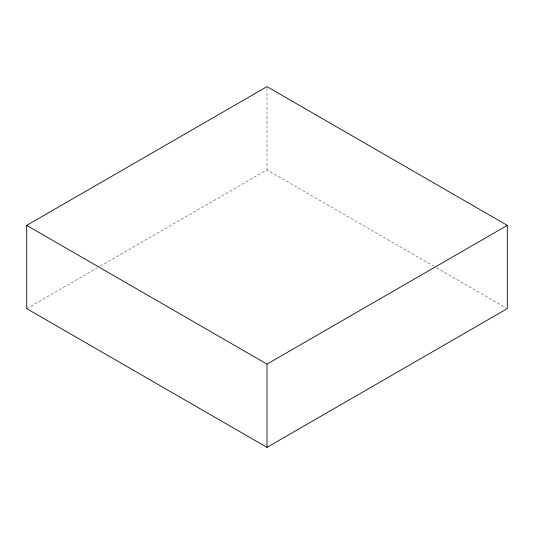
<?xml version="1.0" encoding="UTF-8"?>
<svg xmlns="http://www.w3.org/2000/svg" width="534" height="534" viewBox="0 0 534 534"><rect width="100%" height="100%" fill="white"/><g stroke="black" fill="none" stroke-linecap="round" stroke-linejoin="round"><path stroke-width="0.4" stroke-dasharray="2.67 2" d="M26.7 308.619L97.422 267.794M100.305 266.126L267 169.885L433.695 266.126M436.578 267.794L505.858 307.791M267 88.31L267 169.885"/><path stroke-width="0.8" d="M26.7 225.381L267 86.642L507.3 225.381L507.3 308.619L267 447.358L26.7 308.619L26.7 225.381L267 364.115L507.3 225.381M267 364.115L267 447.358"/></g></svg>
